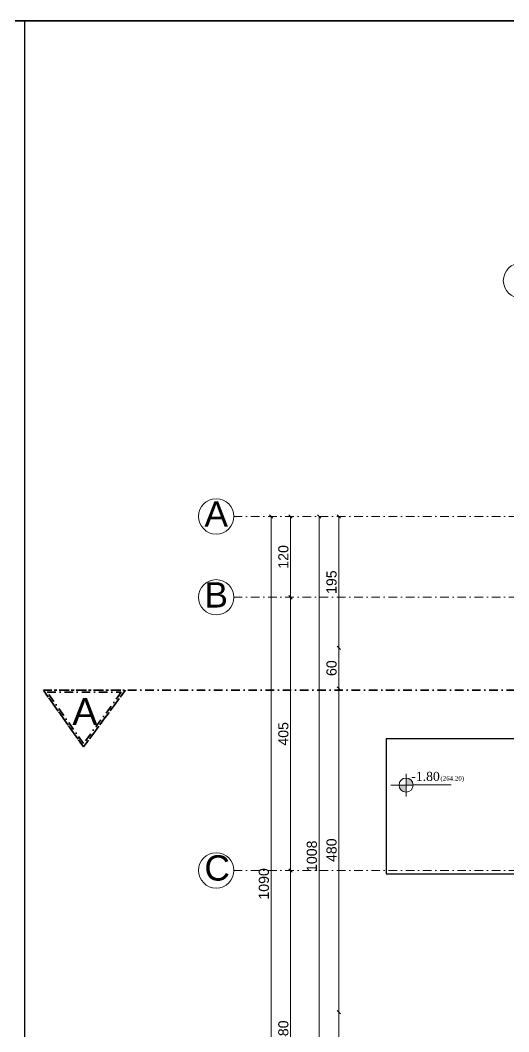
# Model space of a CAD drawing. Header units: millimetres. Extents: x 708 to 46452, y -4963 to 3960.
# Drawn here: x 10269 to 10993, y 2459 to 3959 of the extents above; entities that cross this region are included whole.
import ezdxf

# ---------------------------------------------------------------- set-up
doc = ezdxf.new("R2010")
doc.units = ezdxf.units.MM
for name, pattern in [('ACAD_ISO10W100', [18, 12, -3, 0, -3]), ('DASHDOT', [25.4, 12.7, -6.35, 0, -6.35]), ('DUZ', [0]), ('HIDDEN', [0.375, 0.25, -0.125])]:
    doc.linetypes.add(name, pattern=pattern)
for name, color, linetype, lineweight in [('00_DUVAR', 22, 'Continuous', 30), ('00_IC_OLCU', 139, 'Continuous', 20), ('00_KOLON', 2, 'Continuous', 35), ('AKS', 153, 'ACAD_ISO10W100', 20), ('aks ve noktalılar', 129, 'DASHDOT', 13), ('görünüş1', 251, 'Continuous', 35), ('kesit çizgisi', 4, 'DASHDOT', 35), ('tarama', 150, 'Continuous', 20), ('Çerçeve', 8, 'Continuous', 30), ('ölçü yatay', 150, 'DUZ', 18)]:
    doc.layers.add(name, color=color, linetype=linetype, lineweight=lineweight)
doc.styles.add('arial_1_18', font='arial.ttf', dxfattribs={"height": 0.2})
doc.styles.add('mimari altlik$0$194_PTB_WET_B1$0$Standard', font='arial.ttf')
doc.styles.get("Standard").update_dxf_attribs({"font": 'arial.ttf'})
doc.dimstyles.new('ALP_OLCU', dxfattribs={"dimscale": 0, "dimtxt": 15, "dimasz": 5, "dimexe": 0.18, "dimexo": 0.06, "dimgap": 3, "dimtad": 1, "dimdec": 0, "dimrnd": 0.1, "dimzin": 9, "dimdsep": 46, "dimtxsty": 'Standard', "dimblk": 'OBLIQUE', "dimcen": 0, "dimse1": 1, "dimse2": 1, "dimclrd": 256, "dimclre": 256, "dimclrt": 53, "dimadec": 0, "dimazin": 0, "dimtfac": 1, "dimtdec": 0, "dimtix": 1, "dimtmove": 1, "dimatfit": 3, "dimldrblk": 'ARCHTICK', "dimfxl": 0.18, "dimtolj": 1, "dimlwd": -1, "dimarcsym": 0})

# ---------------------------------------------------------------- blocks, each defined once
blk = doc.blocks.new('REGEG')
at = {"layer": 'AKS', "color": 30, "linetype": 'Continuous', "lineweight": 5}
for centre in [(2620.8, 3282.2), (2169, 2932.5), (2169, 2812.5), (2169, 2407.5)]:
    blk.add_circle(centre, 26.2, dxfattribs=at)
at = {"layer": 'aks ve noktalılar'}
for points in [[(2195, 2932.5), (3280.8, 2932.5)], [(2195, 2812.5), (3870.8, 2812.5)], [(2195, 2407.5), (3870.8, 2407.5)]]:
    blk.add_lwpolyline(points, dxfattribs=at)
at = {"layer": 'AKS', "color": 30, "linetype": 'Continuous', "lineweight": 5, "style": 'arial_1_18'}
for s, p in [('A', (2151.6, 2917.4)), ('B', (2151.6, 2797.4)), ('C', (2151.6, 2392.4))]:
    blk.add_text(s, height=37.5, dxfattribs=at).set_placement(p)
blk = doc.blocks.new('rgeerge')
at = {"layer": 'kesit çizgisi', "lineweight": 35}
for p, q in [((-2171962.2, 771779.2), (-2174038.2, 771779.2)), ((-2174038.2, 771779.2), (-2173978.6, 771695.1)), ((-2173978.6, 771695.1), (-2173916.7, 771779.2))]:
    blk.add_line(p, q, dxfattribs=at)
blk.add_lwpolyline([(-2174038.2, 771779.2), (-2173916.7, 771779.2), (-2173978.6, 771695.1), (-2174038.2, 771779.2)], dxfattribs=at)
blk.add_lwpolyline([(-2174032.4, 771776.2), (-2173922.7, 771776.2), (-2173978.6, 771700.2)], close=True, dxfattribs=at)
at = {"layer": 'kesit çizgisi', "lineweight": 35, "insert": (-2173958, 771727.7), "char_height": 40, "attachment_point": 9, "style": 'mimari altlik$0$194_PTB_WET_B1$0$Standard'}
blk.add_mtext_dynamic_manual_height_columns('A', width=458.166, gutter_width=200, heights=[0], dxfattribs=at)
blk = doc.blocks.new('_Oblique')
at = {"color": 0, "linetype": 'ByBlock', "lineweight": -2}
blk.add_line((-0.5, -0.5), (0.5, 0.5), dxfattribs=at)
blk = doc.blocks.new('*D344')
at = {"layer": '00_IC_OLCU', "transparency": 16777216}
blk.add_line((10640.6, 2133.3), (10640.6, 3223.3), dxfattribs=at)
at = {"layer": 'Defpoints', "color": 0, "transparency": 16777216}
for p in [(10640.6, 3223.3), (11010.9, 3223.3), (11580.9, 2133.3)]:
    blk.add_point(p, dxfattribs=at)
at = {"layer": '00_IC_OLCU', "transparency": 16777216, "xscale": 5, "yscale": 5, "zscale": 5}
for p, rotation in [((10640.6, 3223.3), 90), ((10640.6, 2133.3), 270)]:
    blk.add_blockref('_Oblique', p, dxfattribs=dict(at, rotation=rotation))
at = {"layer": '00_IC_OLCU', "color": 53, "transparency": 16777216, "insert": (10629.9, 2678.3), "char_height": 15, "attachment_point": 5, "rotation": 90}
blk.add_mtext('\\A1;1090', dxfattribs=at)
blk = doc.blocks.new('_ArchTick')
at = {"color": 0, "linetype": 'ByBlock', "const_width": 0.15}
blk.add_lwpolyline([(-0.5, -0.5), (0.5, 0.5)], dxfattribs=at)
blk = doc.blocks.new('*D193')
at = {"layer": '00_IC_OLCU', "transparency": 16777216}
blk.add_line((10669.5, 2218.3), (10669.5, 2698.3), dxfattribs=at)
at = {"layer": 'Defpoints', "color": 0, "transparency": 16777216}
for p in [(10669.5, 2698.3), (10669.5, 2698.3), (10585.4, 2218.3)]:
    blk.add_point(p, dxfattribs=at)
at = {"layer": '00_IC_OLCU', "transparency": 16777216, "xscale": 5, "yscale": 5, "zscale": 5}
for p, rotation in [((10669.5, 2698.3), 90), ((10669.5, 2218.3), 270)]:
    blk.add_blockref('_Oblique', p, dxfattribs=dict(at, rotation=rotation))
at = {"layer": '00_IC_OLCU', "color": 53, "transparency": 16777216, "insert": (10658.8, 2458.3), "char_height": 15, "attachment_point": 5, "rotation": 90}
blk.add_mtext('\\A1;480', dxfattribs=at)
blk = doc.blocks.new('*D194')
at = {"layer": '00_IC_OLCU', "transparency": 16777216}
blk.add_line((10669.5, 2698.3), (10669.5, 3103.3), dxfattribs=at)
at = {"layer": 'Defpoints', "color": 0, "transparency": 16777216}
for p in [(10669.5, 3103.3), (10669.5, 3103.3), (10669.5, 2698.3)]:
    blk.add_point(p, dxfattribs=at)
at = {"layer": '00_IC_OLCU', "transparency": 16777216, "xscale": 5, "yscale": 5, "zscale": 5}
for p, rotation in [((10669.5, 3103.3), 90), ((10669.5, 2698.3), 270)]:
    blk.add_blockref('_Oblique', p, dxfattribs=dict(at, rotation=rotation))
at = {"layer": '00_IC_OLCU', "color": 53, "transparency": 16777216, "insert": (10658.8, 2900.8), "char_height": 15, "attachment_point": 5, "rotation": 90}
blk.add_mtext('\\A1;405', dxfattribs=at)
blk = doc.blocks.new('*D195')
at = {"layer": '00_IC_OLCU', "transparency": 16777216}
blk.add_line((10669.5, 3103.3), (10669.5, 3223.3), dxfattribs=at)
at = {"layer": 'Defpoints', "color": 0, "transparency": 16777216}
for p in [(10669.5, 3223.3), (10669.5, 3223.3), (10669.5, 3103.3)]:
    blk.add_point(p, dxfattribs=at)
at = {"layer": '00_IC_OLCU', "transparency": 16777216, "xscale": 5, "yscale": 5, "zscale": 5}
for p, rotation in [((10669.5, 3223.3), 90), ((10669.5, 3103.3), 270)]:
    blk.add_blockref('_Oblique', p, dxfattribs=dict(at, rotation=rotation))
at = {"layer": '00_IC_OLCU', "color": 53, "transparency": 16777216, "insert": (10658.8, 3163.3), "char_height": 15, "attachment_point": 5, "rotation": 90}
blk.add_mtext('\\A1;120', dxfattribs=at)
blk = doc.blocks.new('*D356')
at = {"layer": '00_IC_OLCU', "transparency": 16777216}
blk.add_line((10711.7, 2215.3), (10711.7, 3223.3), dxfattribs=at)
at = {"layer": 'Defpoints', "color": 0, "transparency": 16777216}
for p in [(10711.7, 3223.3), (11010.9, 3223.3), (11580.9, 2215.3)]:
    blk.add_point(p, dxfattribs=at)
at = {"layer": '00_IC_OLCU', "transparency": 16777216, "xscale": 5, "yscale": 5, "zscale": 5}
for p, rotation in [((10711.7, 3223.3), 90), ((10711.7, 2215.3), 270)]:
    blk.add_blockref('_Oblique', p, dxfattribs=dict(at, rotation=rotation))
at = {"layer": '00_IC_OLCU', "color": 53, "transparency": 16777216, "insert": (10701, 2719.3), "char_height": 15, "attachment_point": 5, "rotation": 90}
blk.add_mtext('\\A1;1008', dxfattribs=at)
blk = doc.blocks.new('*D197')
at = {"layer": '00_IC_OLCU', "transparency": 16777216}
blk.add_line((10740.9, 2308.3), (10740.9, 2488.3), dxfattribs=at)
at = {"layer": 'Defpoints', "color": 0, "transparency": 16777216}
for p in [(10740.9, 2488.3), (11020.9, 2488.3), (11010.9, 2308.3)]:
    blk.add_point(p, dxfattribs=at)
at = {"layer": '00_IC_OLCU', "transparency": 16777216, "xscale": 5, "yscale": 5, "zscale": 5}
for p, rotation in [((10740.9, 2488.3), 90), ((10740.9, 2308.3), 270)]:
    blk.add_blockref('_Oblique', p, dxfattribs=dict(at, rotation=rotation))
at = {"layer": '00_IC_OLCU', "color": 53, "transparency": 16777216, "insert": (10730.2, 2398.3), "char_height": 15, "attachment_point": 5, "rotation": 90}
blk.add_mtext('\\A1;180', dxfattribs=at)
blk = doc.blocks.new('*D198')
at = {"layer": '00_IC_OLCU', "transparency": 16777216}
blk.add_line((10740.9, 2488.3), (10740.9, 2968.3), dxfattribs=at)
at = {"layer": 'Defpoints', "color": 0, "transparency": 16777216}
for p in [(10740.9, 2968.3), (11020.9, 2968.3), (11020.9, 2488.3)]:
    blk.add_point(p, dxfattribs=at)
at = {"layer": '00_IC_OLCU', "transparency": 16777216, "xscale": 5, "yscale": 5, "zscale": 5}
for p, rotation in [((10740.9, 2968.3), 90), ((10740.9, 2488.3), 270)]:
    blk.add_blockref('_Oblique', p, dxfattribs=dict(at, rotation=rotation))
at = {"layer": '00_IC_OLCU', "color": 53, "transparency": 16777216, "insert": (10730.2, 2728.3), "char_height": 15, "attachment_point": 5, "rotation": 90}
blk.add_mtext('\\A1;480', dxfattribs=at)
blk = doc.blocks.new('*D199')
at = {"layer": '00_IC_OLCU', "transparency": 16777216}
blk.add_line((10740.9, 2968.3), (10740.9, 3028.3), dxfattribs=at)
at = {"layer": 'Defpoints', "color": 0, "transparency": 16777216}
for p in [(10740.9, 3028.3), (11020.9, 3028.3), (11020.9, 2968.3)]:
    blk.add_point(p, dxfattribs=at)
at = {"layer": '00_IC_OLCU', "transparency": 16777216, "xscale": 5, "yscale": 5, "zscale": 5}
for p, rotation in [((10740.9, 3028.3), 90), ((10740.9, 2968.3), 270)]:
    blk.add_blockref('_Oblique', p, dxfattribs=dict(at, rotation=rotation))
at = {"layer": '00_IC_OLCU', "color": 53, "transparency": 16777216, "insert": (10730.2, 2998.3), "char_height": 15, "attachment_point": 5, "rotation": 90}
blk.add_mtext('\\A1;60', dxfattribs=at)
blk = doc.blocks.new('*D200')
at = {"layer": '00_IC_OLCU', "transparency": 16777216}
blk.add_line((10740.9, 3028.3), (10740.9, 3223.3), dxfattribs=at)
at = {"layer": 'Defpoints', "color": 0, "transparency": 16777216}
for p in [(10740.9, 3223.3), (11010.9, 3223.3), (11020.9, 3028.3)]:
    blk.add_point(p, dxfattribs=at)
at = {"layer": '00_IC_OLCU', "transparency": 16777216, "xscale": 5, "yscale": 5, "zscale": 5}
for p, rotation in [((10740.9, 3223.3), 90), ((10740.9, 3028.3), 270)]:
    blk.add_blockref('_Oblique', p, dxfattribs=dict(at, rotation=rotation))
at = {"layer": '00_IC_OLCU', "color": 53, "transparency": 16777216, "insert": (10730.2, 3125.8), "char_height": 15, "attachment_point": 5, "rotation": 90}
blk.add_mtext('\\A1;195', dxfattribs=at)
blk = doc.blocks.new('REFER')
at = {"layer": '00_IC_OLCU'}
for base, p1, p2, picture, middle in [((10640.6, 3223.3), (11580.9, 2133.3), (11010.9, 3223.3), '*D344', (10629.9, 2678.3)), ((10669.5, 3223.3), (10669.5, 3103.3), (10669.5, 3223.3), '*D195', (10658.8, 3163.3)), ((10711.7, 3223.3), (11580.9, 2215.3), (11010.9, 3223.3), '*D356', (10701, 2719.3)), ((10740.9, 3223.3), (11020.9, 3028.3), (11010.9, 3223.3), '*D200', (10730.2, 3125.8)), ((10669.5, 3103.3), (10669.5, 2698.3), (10669.5, 3103.3), '*D194', (10658.8, 2900.8)), ((10740.9, 3028.3), (11020.9, 2968.3), (11020.9, 3028.3), '*D199', (10730.2, 2998.3)), ((10740.9, 2968.3), (11020.9, 2488.3), (11020.9, 2968.3), '*D198', (10730.2, 2728.3)), ((10669.5, 2698.3), (10585.4, 2218.3), (10669.5, 2698.3), '*D193', (10658.8, 2458.3)), ((10740.9, 2488.3), (11010.9, 2308.3), (11020.9, 2488.3), '*D197', (10730.2, 2398.3))]:
    dim = blk.add_linear_dim(base=base, p1=p1, p2=p2, angle=90, dimstyle='ALP_OLCU', override={"dimscale": 1}, dxfattribs=at)
    dim.commit()
    dim.dimension.update_dxf_attribs({"geometry": picture, "text_midpoint": middle})

msp = doc.modelspace()

# ---------------------------------------------------------------- hatches: boundary and pattern name
at = {"layer": 'tarama'}
h = msp.add_hatch(color=8, dxfattribs=at)
h.dxf.hatch_style = 1
h.paths.add_polyline_path([(10840.592, 2824.94), (10830.176, 2824.94, 0.41421356), (10840.592, 2814.524)])
h.paths.add_polyline_path([(10840.592, 2824.94), (10851.008, 2824.94, 0.41421356), (10840.592, 2835.355)])

# ---------------------------------------------------------------- linework, layer by layer
at = {"layer": '00_DUVAR'}
msp.add_lwpolyline([(11010.93, 2893.33), (10810.93, 2893.33), (10810.93, 2693.33), (11010.93, 2693.33)], dxfattribs=at)
at = {"layer": 'görünüş1'}
msp.add_lwpolyline([(32044, 1327.92), (39173.702, 1327.92), (39173.702, 3959.23), (4950.496, 3957.991)], dxfattribs=at)
at = {"layer": 'tarama'}
for p, q in [((10840.592, 2808.122), (10840.592, 2841.757)), ((10817.871, 2824.94), (10851.008, 2824.94))]:
    msp.add_line(p, q, dxfattribs=at)
msp.add_lwpolyline([(10851.007, 2825.001), (10907.563, 2825.001)], dxfattribs=at)
msp.add_circle((10840.592, 2824.94), 10.416, dxfattribs=at)
at = {"layer": 'Çerçeve'}
for p, q in [((10275.445, 1328.081), (10275.445, 3958.68)), ((10275.445, 1327.437), (10275.445, 3958.036))]:
    msp.add_line(p, q, dxfattribs=at)

# ---------------------------------------------------------------- block references
at = {"linetype": 'HIDDEN'}
msp.add_blockref('rgeerge', (2184341.224, -768813.682), dxfattribs=at)
at = {"layer": '00_KOLON'}
msp.add_blockref('REGEG', (8390.157, 290.837), dxfattribs=at)
at = {"layer": 'ölçü yatay'}
msp.add_blockref('REFER', (0, 0), dxfattribs=at)

# ---------------------------------------------------------------- texts
at = {"layer": 'tarama', "attachment_point": 1}
for s, width, gutter_width, insert, char_height in [('{\\fTimes New Roman|b0|i0|c162|p18;-1.80}', 82.45654, 8.409, (10848.284, 2844.517), 13.45381), ('{\\fTimes New Roman|b0|i0|c162|p18;(264.20)}', 41.22827, 4.204, (10891.531, 2838.218), 6.7269)]:
    msp.add_mtext_dynamic_manual_height_columns(s, width=width, gutter_width=gutter_width, heights=[0], dxfattribs=dict(at, insert=insert, char_height=char_height))

doc.saveas('drawing.dxf')
